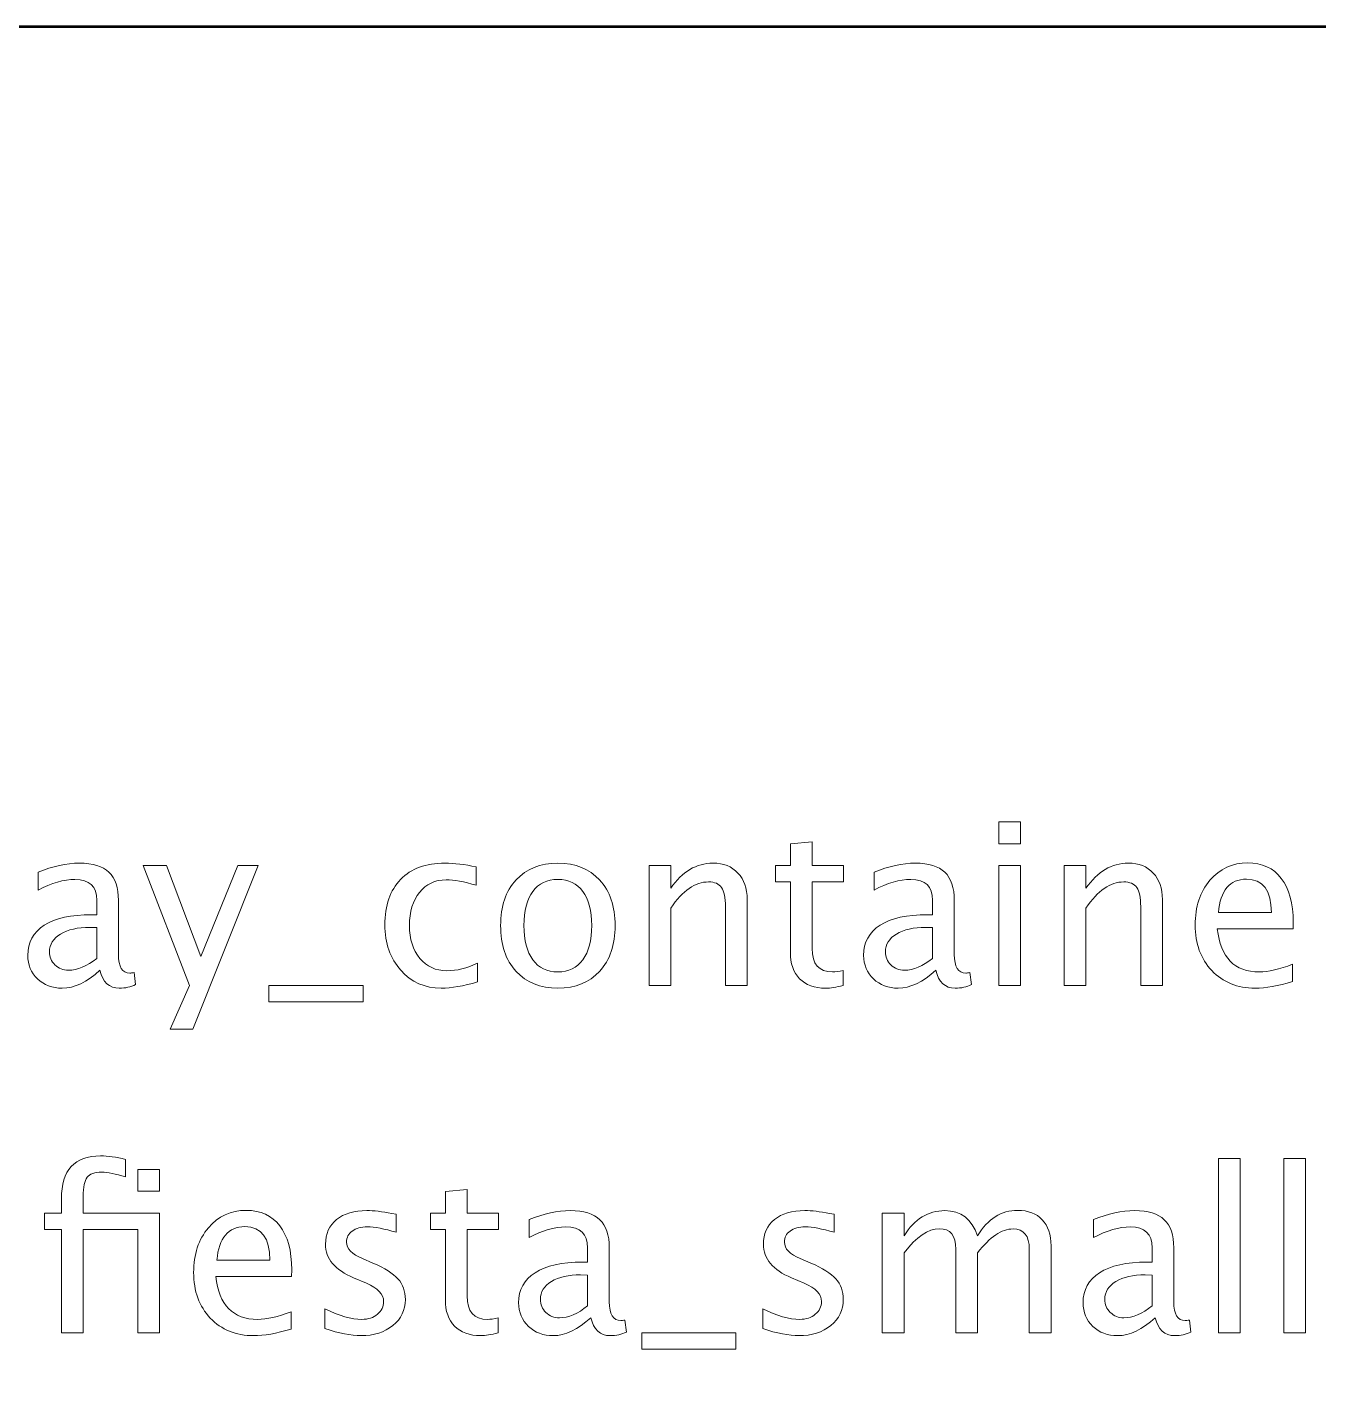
# Model space of a CAD drawing. Header units: centimetres. Extents: x -13.7 to 13.7, y -3.1 to 3.1.
# Drawn here: x 6.761 to 9.983, y -0.263 to 3.1 of the extents above; entities that cross this region are included whole.
import ezdxf

# ---------------------------------------------------------------- set-up
doc = ezdxf.new("R2010")
doc.units = ezdxf.units.CM
doc.header["$MEASUREMENT"] = 0
doc.layers.add('Layer 1', color=7, linetype='Continuous')

msp = doc.modelspace()

# ---------------------------------------------------------------- linework, layer by layer
at = {"layer": 'Layer 1', "lineweight": 53}
msp.add_open_spline([(1.025, -2.6), (1.025, -2.6), (1.025, 2.6), (1.025, 2.6), (1.025, 2.6), (1.025, 2.87614), (1.24886, 3.1), (1.525, 3.1), (1.525, 3.1), (1.525, 3.1), (13.225, 3.1), (13.225, 3.1), (13.225, 3.1), (13.50114, 3.1), (13.725, 2.87614), (13.725, 2.6), (13.725, 2.6), (13.725, 2.6), (13.725, -2.6), (13.725, -2.6), (13.725, -2.6), (13.725, -2.87614), (13.50114, -3.1), (13.225, -3.1), (13.225, -3.1), (13.225, -3.1), (1.525, -3.1), (1.525, -3.1), (1.525, -3.1), (1.24886, -3.1), (1.025, -2.87614), (1.025, -2.6)], degree=3, knots=[0, 0, 0, 0, 0.1111111, 0.1111111, 0.1111111, 0.1111111, 0.2222222, 0.2222222, 0.2222222, 0.2222222, 0.3333333, 0.3333333, 0.3333333, 0.3333333, 0.4444444, 0.4444444, 0.4444444, 0.4444444, 0.5555556, 0.5555556, 0.5555556, 0.5555556, 0.6666667, 0.6666667, 0.6666667, 0.6666667, 0.7777778, 0.7777778, 0.7777778, 0.7777778, 1, 1, 1, 1], dxfattribs=at)
at = {"layer": 'Layer 1', "color": 5, "lineweight": 9}
for points, knots in [([(9.18689, 1.06123), (9.18689, 1.06123), (9.18689, 1.11542), (9.18689, 1.11542), (9.18689, 1.11542), (9.18689, 1.11542), (9.24107, 1.11542), (9.24107, 1.11542), (9.24107, 1.11542), (9.24107, 1.11542), (9.24107, 1.06123), (9.24107, 1.06123), (9.24107, 1.06123), (9.24107, 1.06123), (9.18689, 1.06123), (9.18689, 1.06123)], [0, 0, 0, 0, 0.2, 0.2, 0.2, 0.2, 0.4, 0.4, 0.4, 0.4, 0.6, 0.6, 0.6, 0.6, 1, 1, 1, 1]), ([(8.7979, 0.70742), (8.78115, 0.70281), (8.76657, 0.70056), (8.75425, 0.70056), (8.75425, 0.70056), (8.72659, 0.70056), (8.70505, 0.70846), (8.68962, 0.72426), (8.68962, 0.72426), (8.6741, 0.74007), (8.66638, 0.76199), (8.66638, 0.79011), (8.66638, 0.79011), (8.66638, 0.79011), (8.66638, 0.96584), (8.66638, 0.96584), (8.66638, 0.96584), (8.66638, 0.96584), (8.62894, 0.96584), (8.62894, 0.96584), (8.62894, 0.96584), (8.62894, 0.96584), (8.62894, 1.00648), (8.62894, 1.00648), (8.62894, 1.00648), (8.62894, 1.00648), (8.66638, 1.00648), (8.66638, 1.00648), (8.66638, 1.00648), (8.66638, 1.00648), (8.66638, 1.06058), (8.66638, 1.06058), (8.66638, 1.06058), (8.66638, 1.06058), (8.72057, 1.06575), (8.72057, 1.06575), (8.72057, 1.06575), (8.72057, 1.06575), (8.72057, 1.00648), (8.72057, 1.00648), (8.72057, 1.00648), (8.72057, 1.00648), (8.79903, 1.00648), (8.79903, 1.00648), (8.79903, 1.00648), (8.79903, 1.00648), (8.79903, 0.96584), (8.79903, 0.96584), (8.79903, 0.96584), (8.79903, 0.96584), (8.72057, 0.96584), (8.72057, 0.96584), (8.72057, 0.96584), (8.72057, 0.96584), (8.72057, 0.7999), (8.72057, 0.7999), (8.72057, 0.7999), (8.72057, 0.76076), (8.7376, 0.7412), (8.77156, 0.7412), (8.77156, 0.7412), (8.7788, 0.7412), (8.78755, 0.74242), (8.7979, 0.74477), (8.7979, 0.74477), (8.7979, 0.74477), (8.7979, 0.70742), (8.7979, 0.70742)], [0, 0, 0, 0, 0.0555556, 0.0555556, 0.0555556, 0.0555556, 0.1111111, 0.1111111, 0.1111111, 0.1111111, 0.1666667, 0.1666667, 0.1666667, 0.1666667, 0.2222222, 0.2222222, 0.2222222, 0.2222222, 0.2777778, 0.2777778, 0.2777778, 0.2777778, 0.3333333, 0.3333333, 0.3333333, 0.3333333, 0.3888889, 0.3888889, 0.3888889, 0.3888889, 0.4444444, 0.4444444, 0.4444444, 0.4444444, 0.5, 0.5, 0.5, 0.5, 0.5555556, 0.5555556, 0.5555556, 0.5555556, 0.6111111, 0.6111111, 0.6111111, 0.6111111, 0.6666667, 0.6666667, 0.6666667, 0.6666667, 0.7222222, 0.7222222, 0.7222222, 0.7222222, 0.7777778, 0.7777778, 0.7777778, 0.7777778, 0.8333333, 0.8333333, 0.8333333, 0.8333333, 0.8888889, 0.8888889, 0.8888889, 0.8888889, 1, 1, 1, 1]), ([(6.94334, 0.74543), (6.91079, 0.71551), (6.87947, 0.70056), (6.84936, 0.70056), (6.84936, 0.70056), (6.82462, 0.70056), (6.80402, 0.70827), (6.78775, 0.72379), (6.78775, 0.72379), (6.77138, 0.73931), (6.76319, 0.75888), (6.76319, 0.78249), (6.76319, 0.78249), (6.76319, 0.81514), (6.77693, 0.84026), (6.8044, 0.85775), (6.8044, 0.85775), (6.83187, 0.87525), (6.87128, 0.884), (6.92265, 0.884), (6.92265, 0.884), (6.92265, 0.884), (6.93535, 0.884), (6.93535, 0.884), (6.93535, 0.884), (6.93535, 0.884), (6.93535, 0.92003), (6.93535, 0.92003), (6.93535, 0.92003), (6.93535, 0.95474), (6.91728, 0.97205), (6.88107, 0.97205), (6.88107, 0.97205), (6.85303, 0.97205), (6.82236, 0.96321), (6.78916, 0.94552), (6.78916, 0.94552), (6.78916, 0.94552), (6.78916, 0.99011), (6.78916, 0.99011), (6.78916, 0.99011), (6.82566, 1.00517), (6.86009, 1.01269), (6.89235, 1.01269), (6.89235, 1.01269), (6.92556, 1.01269), (6.95012, 1.00517), (6.96583, 0.99002), (6.96583, 0.99002), (6.98163, 0.97487), (6.98953, 0.95154), (6.98953, 0.92003), (6.98953, 0.92003), (6.98953, 0.92003), (6.98953, 0.78485), (6.98953, 0.78485), (6.98953, 0.78485), (6.98953, 0.7539), (6.99903, 0.73837), (7.01813, 0.73837), (7.01813, 0.73837), (7.02048, 0.73837), (7.02396, 0.73875), (7.02857, 0.7395), (7.02857, 0.7395), (7.02857, 0.7395), (7.03243, 0.7094), (7.03243, 0.7094), (7.03243, 0.7094), (7.02011, 0.70347), (7.00656, 0.70056), (6.9917, 0.70056), (6.9917, 0.70056), (6.96639, 0.70056), (6.9503, 0.71551), (6.94334, 0.74543)], [0, 0, 0, 0, 0.05, 0.05, 0.05, 0.05, 0.1, 0.1, 0.1, 0.1, 0.15, 0.15, 0.15, 0.15, 0.2, 0.2, 0.2, 0.2, 0.25, 0.25, 0.25, 0.25, 0.3, 0.3, 0.3, 0.3, 0.35, 0.35, 0.35, 0.35, 0.4, 0.4, 0.4, 0.4, 0.45, 0.45, 0.45, 0.45, 0.5, 0.5, 0.5, 0.5, 0.55, 0.55, 0.55, 0.55, 0.6, 0.6, 0.6, 0.6, 0.65, 0.65, 0.65, 0.65, 0.7, 0.7, 0.7, 0.7, 0.75, 0.75, 0.75, 0.75, 0.8, 0.8, 0.8, 0.8, 0.85, 0.85, 0.85, 0.85, 0.9, 0.9, 0.9, 0.9, 1, 1, 1, 1]), ([(7.88567, 0.71636), (7.85058, 0.70582), (7.82029, 0.70056), (7.7948, 0.70056), (7.7948, 0.70056), (7.75434, 0.70056), (7.72085, 0.71551), (7.69423, 0.74534), (7.69423, 0.74534), (7.66761, 0.77525), (7.65425, 0.81297), (7.65425, 0.85841), (7.65425, 0.85841), (7.65425, 0.90695), (7.66742, 0.94487), (7.69376, 0.97196), (7.69376, 0.97196), (7.7201, 0.99915), (7.75688, 1.01269), (7.80411, 1.01269), (7.80411, 1.01269), (7.82734, 1.01269), (7.8535, 1.00949), (7.88228, 1.0031), (7.88228, 1.0031), (7.88228, 1.0031), (7.88228, 0.95738), (7.88228, 0.95738), (7.88228, 0.95738), (7.85171, 0.96641), (7.82678, 0.97092), (7.80759, 0.97092), (7.80759, 0.97092), (7.77974, 0.97092), (7.75745, 0.96048), (7.7408, 0.93969), (7.7408, 0.93969), (7.72415, 0.9189), (7.71577, 0.89115), (7.71577, 0.85653), (7.71577, 0.85653), (7.71577, 0.82295), (7.72443, 0.79585), (7.74164, 0.77506), (7.74164, 0.77506), (7.75886, 0.75437), (7.78134, 0.74402), (7.80928, 0.74402), (7.80928, 0.74402), (7.83402, 0.74402), (7.85942, 0.75042), (7.88567, 0.76321), (7.88567, 0.76321), (7.88567, 0.76321), (7.88567, 0.71636), (7.88567, 0.71636)], [0, 0, 0, 0, 0.0666667, 0.0666667, 0.0666667, 0.0666667, 0.1333333, 0.1333333, 0.1333333, 0.1333333, 0.2, 0.2, 0.2, 0.2, 0.2666667, 0.2666667, 0.2666667, 0.2666667, 0.3333333, 0.3333333, 0.3333333, 0.3333333, 0.4, 0.4, 0.4, 0.4, 0.4666667, 0.4666667, 0.4666667, 0.4666667, 0.5333333, 0.5333333, 0.5333333, 0.5333333, 0.6, 0.6, 0.6, 0.6, 0.6666667, 0.6666667, 0.6666667, 0.6666667, 0.7333333, 0.7333333, 0.7333333, 0.7333333, 0.8, 0.8, 0.8, 0.8, 0.8666667, 0.8666667, 0.8666667, 0.8666667, 1, 1, 1, 1]), ([(8.08614, 0.70056), (8.04221, 0.70056), (8.0074, 0.71457), (7.98182, 0.74261), (7.98182, 0.74261), (7.95613, 0.77064), (7.94334, 0.80874), (7.94334, 0.85681), (7.94334, 0.85681), (7.94334, 0.90479), (7.95613, 0.9428), (7.98182, 0.97074), (7.98182, 0.97074), (8.0074, 0.99868), (8.04221, 1.01269), (8.08614, 1.01269), (8.08614, 1.01269), (8.13008, 1.01269), (8.16488, 0.99868), (8.19047, 0.97074), (8.19047, 0.97074), (8.21615, 0.9428), (8.22895, 0.90479), (8.22895, 0.85681), (8.22895, 0.85681), (8.22895, 0.80874), (8.21615, 0.77064), (8.19047, 0.74261), (8.19047, 0.74261), (8.16488, 0.71457), (8.13008, 0.70056), (8.08614, 0.70056)], [0, 0, 0, 0, 0.1111111, 0.1111111, 0.1111111, 0.1111111, 0.2222222, 0.2222222, 0.2222222, 0.2222222, 0.3333333, 0.3333333, 0.3333333, 0.3333333, 0.4444444, 0.4444444, 0.4444444, 0.4444444, 0.5555556, 0.5555556, 0.5555556, 0.5555556, 0.6666667, 0.6666667, 0.6666667, 0.6666667, 0.7777778, 0.7777778, 0.7777778, 0.7777778, 1, 1, 1, 1]), ([(8.3138, 0.70733), (8.3138, 0.70733), (8.3138, 1.00648), (8.3138, 1.00648), (8.3138, 1.00648), (8.3138, 1.00648), (8.36798, 1.00648), (8.36798, 1.00648), (8.36798, 1.00648), (8.36798, 1.00648), (8.36798, 0.94995), (8.36798, 0.94995), (8.36798, 0.94995), (8.39667, 0.99181), (8.43186, 1.01269), (8.47344, 1.01269), (8.47344, 1.01269), (8.49959, 1.01269), (8.52038, 1.00451), (8.53572, 0.98804), (8.53572, 0.98804), (8.55105, 0.97168), (8.55876, 0.94957), (8.55876, 0.92191), (8.55876, 0.92191), (8.55876, 0.92191), (8.55876, 0.70733), (8.55876, 0.70733), (8.55876, 0.70733), (8.55876, 0.70733), (8.50458, 0.70733), (8.50458, 0.70733), (8.50458, 0.70733), (8.50458, 0.70733), (8.50458, 0.90423), (8.50458, 0.90423), (8.50458, 0.90423), (8.50458, 0.92643), (8.50128, 0.94223), (8.49479, 0.95164), (8.49479, 0.95164), (8.48821, 0.96114), (8.47739, 0.96584), (8.46224, 0.96584), (8.46224, 0.96584), (8.42894, 0.96584), (8.39752, 0.94411), (8.36798, 0.90065), (8.36798, 0.90065), (8.36798, 0.90065), (8.36798, 0.70733), (8.36798, 0.70733), (8.36798, 0.70733), (8.36798, 0.70733), (8.3138, 0.70733), (8.3138, 0.70733)], [0, 0, 0, 0, 0.0666667, 0.0666667, 0.0666667, 0.0666667, 0.1333333, 0.1333333, 0.1333333, 0.1333333, 0.2, 0.2, 0.2, 0.2, 0.2666667, 0.2666667, 0.2666667, 0.2666667, 0.3333333, 0.3333333, 0.3333333, 0.3333333, 0.4, 0.4, 0.4, 0.4, 0.4666667, 0.4666667, 0.4666667, 0.4666667, 0.5333333, 0.5333333, 0.5333333, 0.5333333, 0.6, 0.6, 0.6, 0.6, 0.6666667, 0.6666667, 0.6666667, 0.6666667, 0.7333333, 0.7333333, 0.7333333, 0.7333333, 0.8, 0.8, 0.8, 0.8, 0.8666667, 0.8666667, 0.8666667, 0.8666667, 1, 1, 1, 1]), ([(9.02941, 0.74543), (8.99686, 0.71551), (8.96554, 0.70056), (8.93543, 0.70056), (8.93543, 0.70056), (8.91069, 0.70056), (8.89009, 0.70827), (8.87382, 0.72379), (8.87382, 0.72379), (8.85745, 0.73931), (8.84926, 0.75888), (8.84926, 0.78249), (8.84926, 0.78249), (8.84926, 0.81514), (8.863, 0.84026), (8.89047, 0.85775), (8.89047, 0.85775), (8.91794, 0.87525), (8.95735, 0.884), (9.00872, 0.884), (9.00872, 0.884), (9.00872, 0.884), (9.02142, 0.884), (9.02142, 0.884), (9.02142, 0.884), (9.02142, 0.884), (9.02142, 0.92003), (9.02142, 0.92003), (9.02142, 0.92003), (9.02142, 0.95474), (9.00335, 0.97205), (8.96714, 0.97205), (8.96714, 0.97205), (8.9391, 0.97205), (8.90843, 0.96321), (8.87523, 0.94552), (8.87523, 0.94552), (8.87523, 0.94552), (8.87523, 0.99011), (8.87523, 0.99011), (8.87523, 0.99011), (8.91173, 1.00517), (8.94616, 1.01269), (8.97842, 1.01269), (8.97842, 1.01269), (9.01163, 1.01269), (9.03619, 1.00517), (9.0519, 0.99002), (9.0519, 0.99002), (9.0677, 0.97487), (9.0756, 0.95154), (9.0756, 0.92003), (9.0756, 0.92003), (9.0756, 0.92003), (9.0756, 0.78485), (9.0756, 0.78485), (9.0756, 0.78485), (9.0756, 0.7539), (9.0851, 0.73837), (9.1042, 0.73837), (9.1042, 0.73837), (9.10655, 0.73837), (9.11003, 0.73875), (9.11464, 0.7395), (9.11464, 0.7395), (9.11464, 0.7395), (9.1185, 0.7094), (9.1185, 0.7094), (9.1185, 0.7094), (9.10618, 0.70347), (9.09263, 0.70056), (9.07777, 0.70056), (9.07777, 0.70056), (9.05246, 0.70056), (9.03637, 0.71551), (9.02941, 0.74543)], [0, 0, 0, 0, 0.05, 0.05, 0.05, 0.05, 0.1, 0.1, 0.1, 0.1, 0.15, 0.15, 0.15, 0.15, 0.2, 0.2, 0.2, 0.2, 0.25, 0.25, 0.25, 0.25, 0.3, 0.3, 0.3, 0.3, 0.35, 0.35, 0.35, 0.35, 0.4, 0.4, 0.4, 0.4, 0.45, 0.45, 0.45, 0.45, 0.5, 0.5, 0.5, 0.5, 0.55, 0.55, 0.55, 0.55, 0.6, 0.6, 0.6, 0.6, 0.65, 0.65, 0.65, 0.65, 0.7, 0.7, 0.7, 0.7, 0.75, 0.75, 0.75, 0.75, 0.8, 0.8, 0.8, 0.8, 0.85, 0.85, 0.85, 0.85, 0.9, 0.9, 0.9, 0.9, 1, 1, 1, 1]), ([(9.35001, 0.70733), (9.35001, 0.70733), (9.35001, 1.00648), (9.35001, 1.00648), (9.35001, 1.00648), (9.35001, 1.00648), (9.40419, 1.00648), (9.40419, 1.00648), (9.40419, 1.00648), (9.40419, 1.00648), (9.40419, 0.94995), (9.40419, 0.94995), (9.40419, 0.94995), (9.43288, 0.99181), (9.46807, 1.01269), (9.50965, 1.01269), (9.50965, 1.01269), (9.5358, 1.01269), (9.55659, 1.00451), (9.57193, 0.98804), (9.57193, 0.98804), (9.58726, 0.97168), (9.59497, 0.94957), (9.59497, 0.92191), (9.59497, 0.92191), (9.59497, 0.92191), (9.59497, 0.70733), (9.59497, 0.70733), (9.59497, 0.70733), (9.59497, 0.70733), (9.54079, 0.70733), (9.54079, 0.70733), (9.54079, 0.70733), (9.54079, 0.70733), (9.54079, 0.90423), (9.54079, 0.90423), (9.54079, 0.90423), (9.54079, 0.92643), (9.53749, 0.94223), (9.531, 0.95164), (9.531, 0.95164), (9.52442, 0.96114), (9.5136, 0.96584), (9.49845, 0.96584), (9.49845, 0.96584), (9.46515, 0.96584), (9.43373, 0.94411), (9.40419, 0.90065), (9.40419, 0.90065), (9.40419, 0.90065), (9.40419, 0.70733), (9.40419, 0.70733), (9.40419, 0.70733), (9.40419, 0.70733), (9.35001, 0.70733), (9.35001, 0.70733)], [0, 0, 0, 0, 0.0666667, 0.0666667, 0.0666667, 0.0666667, 0.1333333, 0.1333333, 0.1333333, 0.1333333, 0.2, 0.2, 0.2, 0.2, 0.2666667, 0.2666667, 0.2666667, 0.2666667, 0.3333333, 0.3333333, 0.3333333, 0.3333333, 0.4, 0.4, 0.4, 0.4, 0.4666667, 0.4666667, 0.4666667, 0.4666667, 0.5333333, 0.5333333, 0.5333333, 0.5333333, 0.6, 0.6, 0.6, 0.6, 0.6666667, 0.6666667, 0.6666667, 0.6666667, 0.7333333, 0.7333333, 0.7333333, 0.7333333, 0.8, 0.8, 0.8, 0.8, 0.8666667, 0.8666667, 0.8666667, 0.8666667, 1, 1, 1, 1]), ([(9.9199, 0.71693), (9.8835, 0.70601), (9.85236, 0.70056), (9.82639, 0.70056), (9.82639, 0.70056), (9.78209, 0.70056), (9.74606, 0.71523), (9.7183, 0.74449), (9.7183, 0.74449), (9.69055, 0.77375), (9.67663, 0.81166), (9.67663, 0.85832), (9.67663, 0.85832), (9.67663, 0.90357), (9.68886, 0.94073), (9.71341, 0.96979), (9.71341, 0.96979), (9.73797, 0.99877), (9.76939, 1.01326), (9.80767, 1.01326), (9.80767, 1.01326), (9.84389, 1.01326), (9.87193, 1.00037), (9.89168, 0.97459), (9.89168, 0.97459), (9.91144, 0.94882), (9.92131, 0.91232), (9.92131, 0.865), (9.92131, 0.865), (9.92131, 0.865), (9.92103, 0.84844), (9.92103, 0.84844), (9.92103, 0.84844), (9.92103, 0.84844), (9.73194, 0.84844), (9.73194, 0.84844), (9.73194, 0.84844), (9.73985, 0.77694), (9.77475, 0.7412), (9.83655, 0.7412), (9.83655, 0.7412), (9.85923, 0.7412), (9.88698, 0.74759), (9.9199, 0.76039), (9.9199, 0.76039), (9.9199, 0.76039), (9.9199, 0.71693), (9.9199, 0.71693)], [0, 0, 0, 0, 0.0769231, 0.0769231, 0.0769231, 0.0769231, 0.1538462, 0.1538462, 0.1538462, 0.1538462, 0.2307692, 0.2307692, 0.2307692, 0.2307692, 0.3076923, 0.3076923, 0.3076923, 0.3076923, 0.3846154, 0.3846154, 0.3846154, 0.3846154, 0.4615385, 0.4615385, 0.4615385, 0.4615385, 0.5384615, 0.5384615, 0.5384615, 0.5384615, 0.6153846, 0.6153846, 0.6153846, 0.6153846, 0.6923077, 0.6923077, 0.6923077, 0.6923077, 0.7692308, 0.7692308, 0.7692308, 0.7692308, 0.8461538, 0.8461538, 0.8461538, 0.8461538, 1, 1, 1, 1]), ([(7.1185, 0.59839), (7.1185, 0.59839), (7.16704, 0.70695), (7.16704, 0.70695), (7.16704, 0.70695), (7.16704, 0.70695), (7.05115, 1.00648), (7.05115, 1.00648), (7.05115, 1.00648), (7.05115, 1.00648), (7.10928, 1.00648), (7.10928, 1.00648), (7.10928, 1.00648), (7.10928, 1.00648), (7.19545, 0.77995), (7.19545, 0.77995), (7.19545, 0.77995), (7.19545, 0.77995), (7.28736, 1.00648), (7.28736, 1.00648), (7.28736, 1.00648), (7.28736, 1.00648), (7.33845, 1.00648), (7.33845, 1.00648), (7.33845, 1.00648), (7.33845, 1.00648), (7.17495, 0.59839), (7.17495, 0.59839), (7.17495, 0.59839), (7.17495, 0.59839), (7.1185, 0.59839), (7.1185, 0.59839)], [0, 0, 0, 0, 0.1111111, 0.1111111, 0.1111111, 0.1111111, 0.2222222, 0.2222222, 0.2222222, 0.2222222, 0.3333333, 0.3333333, 0.3333333, 0.3333333, 0.4444444, 0.4444444, 0.4444444, 0.4444444, 0.5555556, 0.5555556, 0.5555556, 0.5555556, 0.6666667, 0.6666667, 0.6666667, 0.6666667, 0.7777778, 0.7777778, 0.7777778, 0.7777778, 1, 1, 1, 1]), ([(9.18689, 0.70733), (9.18689, 0.70733), (9.18689, 1.00648), (9.18689, 1.00648), (9.18689, 1.00648), (9.18689, 1.00648), (9.24107, 1.00648), (9.24107, 1.00648), (9.24107, 1.00648), (9.24107, 1.00648), (9.24107, 0.70733), (9.24107, 0.70733), (9.24107, 0.70733), (9.24107, 0.70733), (9.18689, 0.70733), (9.18689, 0.70733)], [0, 0, 0, 0, 0.2, 0.2, 0.2, 0.2, 0.4, 0.4, 0.4, 0.4, 0.6, 0.6, 0.6, 0.6, 1, 1, 1, 1]), ([(8.08605, 0.7412), (8.11286, 0.7412), (8.13374, 0.75126), (8.14861, 0.77149), (8.14861, 0.77149), (8.16338, 0.79162), (8.17081, 0.82012), (8.17081, 0.85681), (8.17081, 0.85681), (8.17081, 0.89341), (8.16338, 0.92182), (8.14861, 0.94195), (8.14861, 0.94195), (8.13374, 0.96199), (8.11286, 0.97205), (8.08605, 0.97205), (8.08605, 0.97205), (8.05914, 0.97205), (8.03826, 0.96199), (8.02358, 0.94195), (8.02358, 0.94195), (8.00881, 0.92182), (8.00148, 0.89341), (8.00148, 0.85681), (8.00148, 0.85681), (8.00148, 0.82012), (8.00881, 0.79162), (8.02358, 0.77149), (8.02358, 0.77149), (8.03826, 0.75126), (8.05914, 0.7412), (8.08605, 0.7412)], [0, 0, 0, 0, 0.1111111, 0.1111111, 0.1111111, 0.1111111, 0.2222222, 0.2222222, 0.2222222, 0.2222222, 0.3333333, 0.3333333, 0.3333333, 0.3333333, 0.4444444, 0.4444444, 0.4444444, 0.4444444, 0.5555556, 0.5555556, 0.5555556, 0.5555556, 0.6666667, 0.6666667, 0.6666667, 0.6666667, 0.7777778, 0.7777778, 0.7777778, 0.7777778, 1, 1, 1, 1]), ([(9.73477, 0.88908), (9.73477, 0.88908), (9.86685, 0.88908), (9.86685, 0.88908), (9.86685, 0.88908), (9.86685, 0.94477), (9.84606, 0.97262), (9.80457, 0.97262), (9.80457, 0.97262), (9.7628, 0.97262), (9.73956, 0.94477), (9.73477, 0.88908)], [0, 0, 0, 0, 0.25, 0.25, 0.25, 0.25, 0.5, 0.5, 0.5, 0.5, 1, 1, 1, 1]), ([(6.93535, 0.77497), (6.93535, 0.77497), (6.93535, 0.85183), (6.93535, 0.85183), (6.93535, 0.85183), (6.93535, 0.85183), (6.91794, 0.85239), (6.91794, 0.85239), (6.91794, 0.85239), (6.88784, 0.85239), (6.86357, 0.84684), (6.84504, 0.83574), (6.84504, 0.83574), (6.8266, 0.82455), (6.81738, 0.80978), (6.81738, 0.79134), (6.81738, 0.79134), (6.81738, 0.77845), (6.82199, 0.76754), (6.83111, 0.7586), (6.83111, 0.7586), (6.84033, 0.74966), (6.85153, 0.74515), (6.86479, 0.74515), (6.86479, 0.74515), (6.88737, 0.74515), (6.91089, 0.75512), (6.93535, 0.77497)], [0, 0, 0, 0, 0.125, 0.125, 0.125, 0.125, 0.25, 0.25, 0.25, 0.25, 0.375, 0.375, 0.375, 0.375, 0.5, 0.5, 0.5, 0.5, 0.625, 0.625, 0.625, 0.625, 0.75, 0.75, 0.75, 0.75, 1, 1, 1, 1]), ([(9.02142, 0.77497), (9.02142, 0.77497), (9.02142, 0.85183), (9.02142, 0.85183), (9.02142, 0.85183), (9.02142, 0.85183), (9.00401, 0.85239), (9.00401, 0.85239), (9.00401, 0.85239), (8.97391, 0.85239), (8.94964, 0.84684), (8.93111, 0.83574), (8.93111, 0.83574), (8.91267, 0.82455), (8.90345, 0.80978), (8.90345, 0.79134), (8.90345, 0.79134), (8.90345, 0.77845), (8.90806, 0.76754), (8.91718, 0.7586), (8.91718, 0.7586), (8.9264, 0.74966), (8.9376, 0.74515), (8.95086, 0.74515), (8.95086, 0.74515), (8.97344, 0.74515), (8.99696, 0.75512), (9.02142, 0.77497)], [0, 0, 0, 0, 0.125, 0.125, 0.125, 0.125, 0.25, 0.25, 0.25, 0.25, 0.375, 0.375, 0.375, 0.375, 0.5, 0.5, 0.5, 0.5, 0.625, 0.625, 0.625, 0.625, 0.75, 0.75, 0.75, 0.75, 1, 1, 1, 1]), ([(7.36526, 0.66669), (7.36526, 0.66669), (7.36526, 0.70733), (7.36526, 0.70733), (7.36526, 0.70733), (7.36526, 0.70733), (7.60006, 0.70733), (7.60006, 0.70733), (7.60006, 0.70733), (7.60006, 0.70733), (7.60006, 0.66669), (7.60006, 0.66669), (7.60006, 0.66669), (7.60006, 0.66669), (7.36526, 0.66669), (7.36526, 0.66669)], [0, 0, 0, 0, 0.2, 0.2, 0.2, 0.2, 0.4, 0.4, 0.4, 0.4, 0.6, 0.6, 0.6, 0.6, 1, 1, 1, 1]), ([(6.84726, -0.16002), (6.84726, -0.16002), (6.84726, 0.09849), (6.84726, 0.09849), (6.84726, 0.09849), (6.84726, 0.09849), (6.80483, 0.09849), (6.80483, 0.09849), (6.80483, 0.09849), (6.80483, 0.09849), (6.80483, 0.13913), (6.80483, 0.13913), (6.80483, 0.13913), (6.80483, 0.13913), (6.84726, 0.13913), (6.84726, 0.13913), (6.84726, 0.13913), (6.84726, 0.13913), (6.84726, 0.17498), (6.84726, 0.17498), (6.84726, 0.17498), (6.84726, 0.24628), (6.87981, 0.28194), (6.9449, 0.28194), (6.9449, 0.28194), (6.96315, 0.28194), (6.98385, 0.27893), (7.00699, 0.27291), (7.00699, 0.27291), (7.00699, 0.27291), (7.00699, 0.22944), (7.00699, 0.22944), (7.00699, 0.22944), (6.98244, 0.23735), (6.96278, 0.2413), (6.94801, 0.2413), (6.94801, 0.2413), (6.93004, 0.2413), (6.91781, 0.23706), (6.91132, 0.2285), (6.91132, 0.2285), (6.90473, 0.21994), (6.90144, 0.20404), (6.90144, 0.18081), (6.90144, 0.18081), (6.90144, 0.18081), (6.90144, 0.13913), (6.90144, 0.13913), (6.90144, 0.13913), (6.90144, 0.13913), (7.09222, 0.13913), (7.09222, 0.13913), (7.09222, 0.13913), (7.09222, 0.13913), (7.09222, -0.16002), (7.09222, -0.16002), (7.09222, -0.16002), (7.09222, -0.16002), (7.03804, -0.16002), (7.03804, -0.16002), (7.03804, -0.16002), (7.03804, -0.16002), (7.03804, 0.09849), (7.03804, 0.09849), (7.03804, 0.09849), (7.03804, 0.09849), (6.90144, 0.09849), (6.90144, 0.09849), (6.90144, 0.09849), (6.90144, 0.09849), (6.90144, -0.16002), (6.90144, -0.16002), (6.90144, -0.16002), (6.90144, -0.16002), (6.84726, -0.16002), (6.84726, -0.16002)], [0, 0, 0, 0, 0.05, 0.05, 0.05, 0.05, 0.1, 0.1, 0.1, 0.1, 0.15, 0.15, 0.15, 0.15, 0.2, 0.2, 0.2, 0.2, 0.25, 0.25, 0.25, 0.25, 0.3, 0.3, 0.3, 0.3, 0.35, 0.35, 0.35, 0.35, 0.4, 0.4, 0.4, 0.4, 0.45, 0.45, 0.45, 0.45, 0.5, 0.5, 0.5, 0.5, 0.55, 0.55, 0.55, 0.55, 0.6, 0.6, 0.6, 0.6, 0.65, 0.65, 0.65, 0.65, 0.7, 0.7, 0.7, 0.7, 0.75, 0.75, 0.75, 0.75, 0.8, 0.8, 0.8, 0.8, 0.85, 0.85, 0.85, 0.85, 0.9, 0.9, 0.9, 0.9, 1, 1, 1, 1]), ([(9.73455, -0.16002), (9.73455, -0.16002), (9.73455, 0.27516), (9.73455, 0.27516), (9.73455, 0.27516), (9.73455, 0.27516), (9.78873, 0.27516), (9.78873, 0.27516), (9.78873, 0.27516), (9.78873, 0.27516), (9.78873, -0.16002), (9.78873, -0.16002), (9.78873, -0.16002), (9.78873, -0.16002), (9.73455, -0.16002), (9.73455, -0.16002)], [0, 0, 0, 0, 0.2, 0.2, 0.2, 0.2, 0.4, 0.4, 0.4, 0.4, 0.6, 0.6, 0.6, 0.6, 1, 1, 1, 1]), ([(9.89767, -0.16002), (9.89767, -0.16002), (9.89767, 0.27516), (9.89767, 0.27516), (9.89767, 0.27516), (9.89767, 0.27516), (9.95185, 0.27516), (9.95185, 0.27516), (9.95185, 0.27516), (9.95185, 0.27516), (9.95185, -0.16002), (9.95185, -0.16002), (9.95185, -0.16002), (9.95185, -0.16002), (9.89767, -0.16002), (9.89767, -0.16002)], [0, 0, 0, 0, 0.2, 0.2, 0.2, 0.2, 0.4, 0.4, 0.4, 0.4, 0.6, 0.6, 0.6, 0.6, 1, 1, 1, 1]), ([(7.03804, 0.19388), (7.03804, 0.19388), (7.03804, 0.24807), (7.03804, 0.24807), (7.03804, 0.24807), (7.03804, 0.24807), (7.09222, 0.24807), (7.09222, 0.24807), (7.09222, 0.24807), (7.09222, 0.24807), (7.09222, 0.19388), (7.09222, 0.19388), (7.09222, 0.19388), (7.09222, 0.19388), (7.03804, 0.19388), (7.03804, 0.19388)], [0, 0, 0, 0, 0.2, 0.2, 0.2, 0.2, 0.4, 0.4, 0.4, 0.4, 0.6, 0.6, 0.6, 0.6, 1, 1, 1, 1]), ([(7.93691, -0.15993), (7.92016, -0.16454), (7.90558, -0.16679), (7.89326, -0.16679), (7.89326, -0.16679), (7.8656, -0.16679), (7.84406, -0.15889), (7.82863, -0.14309), (7.82863, -0.14309), (7.81311, -0.12728), (7.80539, -0.10536), (7.80539, -0.07724), (7.80539, -0.07724), (7.80539, -0.07724), (7.80539, 0.09849), (7.80539, 0.09849), (7.80539, 0.09849), (7.80539, 0.09849), (7.76795, 0.09849), (7.76795, 0.09849), (7.76795, 0.09849), (7.76795, 0.09849), (7.76795, 0.13913), (7.76795, 0.13913), (7.76795, 0.13913), (7.76795, 0.13913), (7.80539, 0.13913), (7.80539, 0.13913), (7.80539, 0.13913), (7.80539, 0.13913), (7.80539, 0.19323), (7.80539, 0.19323), (7.80539, 0.19323), (7.80539, 0.19323), (7.85958, 0.1984), (7.85958, 0.1984), (7.85958, 0.1984), (7.85958, 0.1984), (7.85958, 0.13913), (7.85958, 0.13913), (7.85958, 0.13913), (7.85958, 0.13913), (7.93804, 0.13913), (7.93804, 0.13913), (7.93804, 0.13913), (7.93804, 0.13913), (7.93804, 0.09849), (7.93804, 0.09849), (7.93804, 0.09849), (7.93804, 0.09849), (7.85958, 0.09849), (7.85958, 0.09849), (7.85958, 0.09849), (7.85958, 0.09849), (7.85958, -0.06745), (7.85958, -0.06745), (7.85958, -0.06745), (7.85958, -0.10659), (7.87661, -0.12615), (7.91057, -0.12615), (7.91057, -0.12615), (7.91781, -0.12615), (7.92656, -0.12493), (7.93691, -0.12258), (7.93691, -0.12258), (7.93691, -0.12258), (7.93691, -0.15993), (7.93691, -0.15993)], [0, 0, 0, 0, 0.0555556, 0.0555556, 0.0555556, 0.0555556, 0.1111111, 0.1111111, 0.1111111, 0.1111111, 0.1666667, 0.1666667, 0.1666667, 0.1666667, 0.2222222, 0.2222222, 0.2222222, 0.2222222, 0.2777778, 0.2777778, 0.2777778, 0.2777778, 0.3333333, 0.3333333, 0.3333333, 0.3333333, 0.3888889, 0.3888889, 0.3888889, 0.3888889, 0.4444444, 0.4444444, 0.4444444, 0.4444444, 0.5, 0.5, 0.5, 0.5, 0.5555556, 0.5555556, 0.5555556, 0.5555556, 0.6111111, 0.6111111, 0.6111111, 0.6111111, 0.6666667, 0.6666667, 0.6666667, 0.6666667, 0.7222222, 0.7222222, 0.7222222, 0.7222222, 0.7777778, 0.7777778, 0.7777778, 0.7777778, 0.8333333, 0.8333333, 0.8333333, 0.8333333, 0.8888889, 0.8888889, 0.8888889, 0.8888889, 1, 1, 1, 1]), ([(7.42044, -0.15042), (7.38404, -0.16134), (7.3529, -0.16679), (7.32693, -0.16679), (7.32693, -0.16679), (7.28263, -0.16679), (7.2466, -0.15212), (7.21884, -0.12286), (7.21884, -0.12286), (7.19109, -0.0936), (7.17717, -0.05569), (7.17717, -0.00903), (7.17717, -0.00903), (7.17717, 0.03622), (7.1894, 0.07338), (7.21395, 0.10244), (7.21395, 0.10244), (7.23851, 0.13142), (7.26993, 0.14591), (7.30821, 0.14591), (7.30821, 0.14591), (7.34443, 0.14591), (7.37247, 0.13302), (7.39222, 0.10724), (7.39222, 0.10724), (7.41198, 0.08147), (7.42185, 0.04497), (7.42185, -0.00235), (7.42185, -0.00235), (7.42185, -0.00235), (7.42157, -0.01891), (7.42157, -0.01891), (7.42157, -0.01891), (7.42157, -0.01891), (7.23248, -0.01891), (7.23248, -0.01891), (7.23248, -0.01891), (7.24039, -0.09041), (7.27529, -0.12615), (7.33709, -0.12615), (7.33709, -0.12615), (7.35977, -0.12615), (7.38752, -0.11976), (7.42044, -0.10696), (7.42044, -0.10696), (7.42044, -0.10696), (7.42044, -0.15042), (7.42044, -0.15042)], [0, 0, 0, 0, 0.0769231, 0.0769231, 0.0769231, 0.0769231, 0.1538462, 0.1538462, 0.1538462, 0.1538462, 0.2307692, 0.2307692, 0.2307692, 0.2307692, 0.3076923, 0.3076923, 0.3076923, 0.3076923, 0.3846154, 0.3846154, 0.3846154, 0.3846154, 0.4615385, 0.4615385, 0.4615385, 0.4615385, 0.5384615, 0.5384615, 0.5384615, 0.5384615, 0.6153846, 0.6153846, 0.6153846, 0.6153846, 0.6923077, 0.6923077, 0.6923077, 0.6923077, 0.7692308, 0.7692308, 0.7692308, 0.7692308, 0.8461538, 0.8461538, 0.8461538, 0.8461538, 1, 1, 1, 1]), ([(7.50464, -0.1493), (7.50464, -0.1493), (7.50464, -0.09962), (7.50464, -0.09962), (7.50464, -0.09962), (7.54011, -0.11731), (7.57087, -0.12615), (7.59712, -0.12615), (7.59712, -0.12615), (7.61273, -0.12615), (7.62571, -0.12192), (7.63597, -0.11345), (7.63597, -0.11345), (7.64622, -0.10508), (7.6514, -0.09454), (7.6514, -0.08185), (7.6514, -0.08185), (7.6514, -0.06331), (7.637, -0.04798), (7.60822, -0.03584), (7.60822, -0.03584), (7.60822, -0.03584), (7.57651, -0.02239), (7.57651, -0.02239), (7.57651, -0.02239), (7.52976, -0.00301), (7.50634, 0.02502), (7.50634, 0.06143), (7.50634, 0.06143), (7.50634, 0.08749), (7.51555, 0.10799), (7.53399, 0.12295), (7.53399, 0.12295), (7.55243, 0.13791), (7.57774, 0.14534), (7.60982, 0.14534), (7.60982, 0.14534), (7.62647, 0.14534), (7.64716, 0.14308), (7.67172, 0.13847), (7.67172, 0.13847), (7.67172, 0.13847), (7.683, 0.13631), (7.683, 0.13631), (7.683, 0.13631), (7.683, 0.13631), (7.683, 0.09116), (7.683, 0.09116), (7.683, 0.09116), (7.65281, 0.10019), (7.62872, 0.1047), (7.61076, 0.1047), (7.61076, 0.1047), (7.59495, 0.1047), (7.58244, 0.10122), (7.57294, 0.09435), (7.57294, 0.09435), (7.56353, 0.08749), (7.55883, 0.07827), (7.55883, 0.0667), (7.55883, 0.0667), (7.55883, 0.05042), (7.572, 0.03659), (7.59843, 0.0254), (7.59843, 0.0254), (7.59843, 0.0254), (7.62449, 0.01439), (7.62449, 0.01439), (7.62449, 0.01439), (7.65403, 0.00197), (7.67491, -0.0112), (7.68714, -0.02502), (7.68714, -0.02502), (7.69947, -0.03885), (7.70558, -0.05616), (7.70558, -0.07686), (7.70558, -0.07686), (7.70558, -0.10311), (7.69523, -0.12465), (7.67444, -0.14149), (7.67444, -0.14149), (7.65375, -0.15833), (7.62722, -0.16679), (7.59495, -0.16679), (7.59495, -0.16679), (7.57012, -0.16679), (7.54011, -0.16096), (7.50464, -0.1493)], [0, 0, 0, 0, 0.0434783, 0.0434783, 0.0434783, 0.0434783, 0.0869565, 0.0869565, 0.0869565, 0.0869565, 0.1304348, 0.1304348, 0.1304348, 0.1304348, 0.173913, 0.173913, 0.173913, 0.173913, 0.2173913, 0.2173913, 0.2173913, 0.2173913, 0.2608696, 0.2608696, 0.2608696, 0.2608696, 0.3043478, 0.3043478, 0.3043478, 0.3043478, 0.3478261, 0.3478261, 0.3478261, 0.3478261, 0.3913043, 0.3913043, 0.3913043, 0.3913043, 0.4347826, 0.4347826, 0.4347826, 0.4347826, 0.4782609, 0.4782609, 0.4782609, 0.4782609, 0.5217391, 0.5217391, 0.5217391, 0.5217391, 0.5652174, 0.5652174, 0.5652174, 0.5652174, 0.6086957, 0.6086957, 0.6086957, 0.6086957, 0.6521739, 0.6521739, 0.6521739, 0.6521739, 0.6956522, 0.6956522, 0.6956522, 0.6956522, 0.7391304, 0.7391304, 0.7391304, 0.7391304, 0.7826087, 0.7826087, 0.7826087, 0.7826087, 0.826087, 0.826087, 0.826087, 0.826087, 0.8695652, 0.8695652, 0.8695652, 0.8695652, 0.9130435, 0.9130435, 0.9130435, 0.9130435, 1, 1, 1, 1]), ([(8.16842, -0.12192), (8.13587, -0.15184), (8.10455, -0.16679), (8.07444, -0.16679), (8.07444, -0.16679), (8.0497, -0.16679), (8.0291, -0.15908), (8.01283, -0.14356), (8.01283, -0.14356), (7.99646, -0.12804), (7.98827, -0.10847), (7.98827, -0.08486), (7.98827, -0.08486), (7.98827, -0.05221), (8.00201, -0.02709), (8.02948, -0.0096), (8.02948, -0.0096), (8.05695, 0.0079), (8.09636, 0.01665), (8.14773, 0.01665), (8.14773, 0.01665), (8.14773, 0.01665), (8.16043, 0.01665), (8.16043, 0.01665), (8.16043, 0.01665), (8.16043, 0.01665), (8.16043, 0.05268), (8.16043, 0.05268), (8.16043, 0.05268), (8.16043, 0.08739), (8.14236, 0.1047), (8.10615, 0.1047), (8.10615, 0.1047), (8.07811, 0.1047), (8.04744, 0.09586), (8.01424, 0.07817), (8.01424, 0.07817), (8.01424, 0.07817), (8.01424, 0.12276), (8.01424, 0.12276), (8.01424, 0.12276), (8.05074, 0.13782), (8.08517, 0.14534), (8.11743, 0.14534), (8.11743, 0.14534), (8.15064, 0.14534), (8.1752, 0.13782), (8.19091, 0.12267), (8.19091, 0.12267), (8.20671, 0.10752), (8.21461, 0.08419), (8.21461, 0.05268), (8.21461, 0.05268), (8.21461, 0.05268), (8.21461, -0.0825), (8.21461, -0.0825), (8.21461, -0.0825), (8.21461, -0.11345), (8.22411, -0.12898), (8.24321, -0.12898), (8.24321, -0.12898), (8.24556, -0.12898), (8.24904, -0.1286), (8.25365, -0.12785), (8.25365, -0.12785), (8.25365, -0.12785), (8.25751, -0.15795), (8.25751, -0.15795), (8.25751, -0.15795), (8.24519, -0.16388), (8.23164, -0.16679), (8.21678, -0.16679), (8.21678, -0.16679), (8.19147, -0.16679), (8.17538, -0.15184), (8.16842, -0.12192)], [0, 0, 0, 0, 0.05, 0.05, 0.05, 0.05, 0.1, 0.1, 0.1, 0.1, 0.15, 0.15, 0.15, 0.15, 0.2, 0.2, 0.2, 0.2, 0.25, 0.25, 0.25, 0.25, 0.3, 0.3, 0.3, 0.3, 0.35, 0.35, 0.35, 0.35, 0.4, 0.4, 0.4, 0.4, 0.45, 0.45, 0.45, 0.45, 0.5, 0.5, 0.5, 0.5, 0.55, 0.55, 0.55, 0.55, 0.6, 0.6, 0.6, 0.6, 0.65, 0.65, 0.65, 0.65, 0.7, 0.7, 0.7, 0.7, 0.75, 0.75, 0.75, 0.75, 0.8, 0.8, 0.8, 0.8, 0.85, 0.85, 0.85, 0.85, 0.9, 0.9, 0.9, 0.9, 1, 1, 1, 1]), ([(8.59739, -0.1493), (8.59739, -0.1493), (8.59739, -0.09962), (8.59739, -0.09962), (8.59739, -0.09962), (8.63286, -0.11731), (8.66362, -0.12615), (8.68987, -0.12615), (8.68987, -0.12615), (8.70548, -0.12615), (8.71846, -0.12192), (8.72872, -0.11345), (8.72872, -0.11345), (8.73897, -0.10508), (8.74415, -0.09454), (8.74415, -0.08185), (8.74415, -0.08185), (8.74415, -0.06331), (8.72975, -0.04798), (8.70097, -0.03584), (8.70097, -0.03584), (8.70097, -0.03584), (8.66926, -0.02239), (8.66926, -0.02239), (8.66926, -0.02239), (8.62251, -0.00301), (8.59909, 0.02502), (8.59909, 0.06143), (8.59909, 0.06143), (8.59909, 0.08749), (8.6083, 0.10799), (8.62674, 0.12295), (8.62674, 0.12295), (8.64518, 0.13791), (8.67049, 0.14534), (8.70257, 0.14534), (8.70257, 0.14534), (8.71922, 0.14534), (8.73991, 0.14308), (8.76447, 0.13847), (8.76447, 0.13847), (8.76447, 0.13847), (8.77575, 0.13631), (8.77575, 0.13631), (8.77575, 0.13631), (8.77575, 0.13631), (8.77575, 0.09116), (8.77575, 0.09116), (8.77575, 0.09116), (8.74556, 0.10019), (8.72147, 0.1047), (8.70351, 0.1047), (8.70351, 0.1047), (8.6877, 0.1047), (8.67519, 0.10122), (8.66569, 0.09435), (8.66569, 0.09435), (8.65628, 0.08749), (8.65158, 0.07827), (8.65158, 0.0667), (8.65158, 0.0667), (8.65158, 0.05042), (8.66475, 0.03659), (8.69118, 0.0254), (8.69118, 0.0254), (8.69118, 0.0254), (8.71724, 0.01439), (8.71724, 0.01439), (8.71724, 0.01439), (8.74678, 0.00197), (8.76766, -0.0112), (8.77989, -0.02502), (8.77989, -0.02502), (8.79222, -0.03885), (8.79833, -0.05616), (8.79833, -0.07686), (8.79833, -0.07686), (8.79833, -0.10311), (8.78798, -0.12465), (8.76719, -0.14149), (8.76719, -0.14149), (8.7465, -0.15833), (8.71997, -0.16679), (8.6877, -0.16679), (8.6877, -0.16679), (8.66287, -0.16679), (8.63286, -0.16096), (8.59739, -0.1493)], [0, 0, 0, 0, 0.0434783, 0.0434783, 0.0434783, 0.0434783, 0.0869565, 0.0869565, 0.0869565, 0.0869565, 0.1304348, 0.1304348, 0.1304348, 0.1304348, 0.173913, 0.173913, 0.173913, 0.173913, 0.2173913, 0.2173913, 0.2173913, 0.2173913, 0.2608696, 0.2608696, 0.2608696, 0.2608696, 0.3043478, 0.3043478, 0.3043478, 0.3043478, 0.3478261, 0.3478261, 0.3478261, 0.3478261, 0.3913043, 0.3913043, 0.3913043, 0.3913043, 0.4347826, 0.4347826, 0.4347826, 0.4347826, 0.4782609, 0.4782609, 0.4782609, 0.4782609, 0.5217391, 0.5217391, 0.5217391, 0.5217391, 0.5652174, 0.5652174, 0.5652174, 0.5652174, 0.6086957, 0.6086957, 0.6086957, 0.6086957, 0.6521739, 0.6521739, 0.6521739, 0.6521739, 0.6956522, 0.6956522, 0.6956522, 0.6956522, 0.7391304, 0.7391304, 0.7391304, 0.7391304, 0.7826087, 0.7826087, 0.7826087, 0.7826087, 0.826087, 0.826087, 0.826087, 0.826087, 0.8695652, 0.8695652, 0.8695652, 0.8695652, 0.9130435, 0.9130435, 0.9130435, 0.9130435, 1, 1, 1, 1]), ([(8.89589, -0.16002), (8.89589, -0.16002), (8.89589, 0.13913), (8.89589, 0.13913), (8.89589, 0.13913), (8.89589, 0.13913), (8.95007, 0.13913), (8.95007, 0.13913), (8.95007, 0.13913), (8.95007, 0.13913), (8.95007, 0.0826), (8.95007, 0.0826), (8.95007, 0.0826), (8.97651, 0.12446), (9.01037, 0.14534), (9.05186, 0.14534), (9.05186, 0.14534), (9.09184, 0.14534), (9.11903, 0.12446), (9.13352, 0.0826), (9.13352, 0.0826), (9.1592, 0.12483), (9.19269, 0.14591), (9.2338, 0.14591), (9.2338, 0.14591), (9.26004, 0.14591), (9.28046, 0.13819), (9.29504, 0.12267), (9.29504, 0.12267), (9.30962, 0.10715), (9.31696, 0.08542), (9.31696, 0.05748), (9.31696, 0.05748), (9.31696, 0.05748), (9.31696, -0.16002), (9.31696, -0.16002), (9.31696, -0.16002), (9.31696, -0.16002), (9.26277, -0.16002), (9.26277, -0.16002), (9.26277, -0.16002), (9.26277, -0.16002), (9.26277, 0.04854), (9.26277, 0.04854), (9.26277, 0.04854), (9.26277, 0.0826), (9.24923, 0.09962), (9.22213, 0.09962), (9.22213, 0.09962), (9.194, 0.09962), (9.16447, 0.07977), (9.13352, 0.03998), (9.13352, 0.03998), (9.13352, 0.03998), (9.13352, -0.16002), (9.13352, -0.16002), (9.13352, -0.16002), (9.13352, -0.16002), (9.07933, -0.16002), (9.07933, -0.16002), (9.07933, -0.16002), (9.07933, -0.16002), (9.07933, 0.04873), (9.07933, 0.04873), (9.07933, 0.04873), (9.07933, 0.08307), (9.06559, 0.10019), (9.03803, 0.10019), (9.03803, 0.10019), (9.01066, 0.10019), (8.9813, 0.08024), (8.95007, 0.04026), (8.95007, 0.04026), (8.95007, 0.04026), (8.95007, -0.16002), (8.95007, -0.16002), (8.95007, -0.16002), (8.95007, -0.16002), (8.89589, -0.16002), (8.89589, -0.16002)], [0, 0, 0, 0, 0.047619, 0.047619, 0.047619, 0.047619, 0.0952381, 0.0952381, 0.0952381, 0.0952381, 0.1428571, 0.1428571, 0.1428571, 0.1428571, 0.1904762, 0.1904762, 0.1904762, 0.1904762, 0.2380952, 0.2380952, 0.2380952, 0.2380952, 0.2857143, 0.2857143, 0.2857143, 0.2857143, 0.3333333, 0.3333333, 0.3333333, 0.3333333, 0.3809524, 0.3809524, 0.3809524, 0.3809524, 0.4285714, 0.4285714, 0.4285714, 0.4285714, 0.4761905, 0.4761905, 0.4761905, 0.4761905, 0.5238095, 0.5238095, 0.5238095, 0.5238095, 0.5714286, 0.5714286, 0.5714286, 0.5714286, 0.6190476, 0.6190476, 0.6190476, 0.6190476, 0.6666667, 0.6666667, 0.6666667, 0.6666667, 0.7142857, 0.7142857, 0.7142857, 0.7142857, 0.7619048, 0.7619048, 0.7619048, 0.7619048, 0.8095238, 0.8095238, 0.8095238, 0.8095238, 0.8571429, 0.8571429, 0.8571429, 0.8571429, 0.9047619, 0.9047619, 0.9047619, 0.9047619, 1, 1, 1, 1]), ([(9.57707, -0.12192), (9.54452, -0.15184), (9.5132, -0.16679), (9.48309, -0.16679), (9.48309, -0.16679), (9.45835, -0.16679), (9.43775, -0.15908), (9.42148, -0.14356), (9.42148, -0.14356), (9.40511, -0.12804), (9.39692, -0.10847), (9.39692, -0.08486), (9.39692, -0.08486), (9.39692, -0.05221), (9.41066, -0.02709), (9.43813, -0.0096), (9.43813, -0.0096), (9.4656, 0.0079), (9.50501, 0.01665), (9.55638, 0.01665), (9.55638, 0.01665), (9.55638, 0.01665), (9.56908, 0.01665), (9.56908, 0.01665), (9.56908, 0.01665), (9.56908, 0.01665), (9.56908, 0.05268), (9.56908, 0.05268), (9.56908, 0.05268), (9.56908, 0.08739), (9.55101, 0.1047), (9.5148, 0.1047), (9.5148, 0.1047), (9.48676, 0.1047), (9.45609, 0.09586), (9.42289, 0.07817), (9.42289, 0.07817), (9.42289, 0.07817), (9.42289, 0.12276), (9.42289, 0.12276), (9.42289, 0.12276), (9.45939, 0.13782), (9.49382, 0.14534), (9.52608, 0.14534), (9.52608, 0.14534), (9.55929, 0.14534), (9.58385, 0.13782), (9.59956, 0.12267), (9.59956, 0.12267), (9.61536, 0.10752), (9.62326, 0.08419), (9.62326, 0.05268), (9.62326, 0.05268), (9.62326, 0.05268), (9.62326, -0.0825), (9.62326, -0.0825), (9.62326, -0.0825), (9.62326, -0.11345), (9.63276, -0.12898), (9.65186, -0.12898), (9.65186, -0.12898), (9.65421, -0.12898), (9.65769, -0.1286), (9.6623, -0.12785), (9.6623, -0.12785), (9.6623, -0.12785), (9.66616, -0.15795), (9.66616, -0.15795), (9.66616, -0.15795), (9.65384, -0.16388), (9.64029, -0.16679), (9.62543, -0.16679), (9.62543, -0.16679), (9.60012, -0.16679), (9.58403, -0.15184), (9.57707, -0.12192)], [0, 0, 0, 0, 0.05, 0.05, 0.05, 0.05, 0.1, 0.1, 0.1, 0.1, 0.15, 0.15, 0.15, 0.15, 0.2, 0.2, 0.2, 0.2, 0.25, 0.25, 0.25, 0.25, 0.3, 0.3, 0.3, 0.3, 0.35, 0.35, 0.35, 0.35, 0.4, 0.4, 0.4, 0.4, 0.45, 0.45, 0.45, 0.45, 0.5, 0.5, 0.5, 0.5, 0.55, 0.55, 0.55, 0.55, 0.6, 0.6, 0.6, 0.6, 0.65, 0.65, 0.65, 0.65, 0.7, 0.7, 0.7, 0.7, 0.75, 0.75, 0.75, 0.75, 0.8, 0.8, 0.8, 0.8, 0.85, 0.85, 0.85, 0.85, 0.9, 0.9, 0.9, 0.9, 1, 1, 1, 1]), ([(7.23531, 0.02173), (7.23531, 0.02173), (7.36739, 0.02173), (7.36739, 0.02173), (7.36739, 0.02173), (7.36739, 0.07742), (7.3466, 0.10527), (7.30511, 0.10527), (7.30511, 0.10527), (7.26334, 0.10527), (7.2401, 0.07742), (7.23531, 0.02173)], [0, 0, 0, 0, 0.25, 0.25, 0.25, 0.25, 0.5, 0.5, 0.5, 0.5, 1, 1, 1, 1]), ([(8.16043, -0.09238), (8.16043, -0.09238), (8.16043, -0.01552), (8.16043, -0.01552), (8.16043, -0.01552), (8.16043, -0.01552), (8.14302, -0.01496), (8.14302, -0.01496), (8.14302, -0.01496), (8.11292, -0.01496), (8.08865, -0.02051), (8.07012, -0.03161), (8.07012, -0.03161), (8.05168, -0.0428), (8.04246, -0.05757), (8.04246, -0.07601), (8.04246, -0.07601), (8.04246, -0.0889), (8.04707, -0.09981), (8.05619, -0.10875), (8.05619, -0.10875), (8.06541, -0.11769), (8.07661, -0.1222), (8.08987, -0.1222), (8.08987, -0.1222), (8.11245, -0.1222), (8.13597, -0.11223), (8.16043, -0.09238)], [0, 0, 0, 0, 0.125, 0.125, 0.125, 0.125, 0.25, 0.25, 0.25, 0.25, 0.375, 0.375, 0.375, 0.375, 0.5, 0.5, 0.5, 0.5, 0.625, 0.625, 0.625, 0.625, 0.75, 0.75, 0.75, 0.75, 1, 1, 1, 1]), ([(9.56908, -0.09238), (9.56908, -0.09238), (9.56908, -0.01552), (9.56908, -0.01552), (9.56908, -0.01552), (9.56908, -0.01552), (9.55167, -0.01496), (9.55167, -0.01496), (9.55167, -0.01496), (9.52157, -0.01496), (9.4973, -0.02051), (9.47877, -0.03161), (9.47877, -0.03161), (9.46033, -0.0428), (9.45111, -0.05757), (9.45111, -0.07601), (9.45111, -0.07601), (9.45111, -0.0889), (9.45572, -0.09981), (9.46484, -0.10875), (9.46484, -0.10875), (9.47406, -0.11769), (9.48526, -0.1222), (9.49852, -0.1222), (9.49852, -0.1222), (9.5211, -0.1222), (9.54462, -0.11223), (9.56908, -0.09238)], [0, 0, 0, 0, 0.125, 0.125, 0.125, 0.125, 0.25, 0.25, 0.25, 0.25, 0.375, 0.375, 0.375, 0.375, 0.5, 0.5, 0.5, 0.5, 0.625, 0.625, 0.625, 0.625, 0.75, 0.75, 0.75, 0.75, 1, 1, 1, 1]), ([(8.29542, -0.20066), (8.29542, -0.20066), (8.29542, -0.16002), (8.29542, -0.16002), (8.29542, -0.16002), (8.29542, -0.16002), (8.53022, -0.16002), (8.53022, -0.16002), (8.53022, -0.16002), (8.53022, -0.16002), (8.53022, -0.20066), (8.53022, -0.20066), (8.53022, -0.20066), (8.53022, -0.20066), (8.29542, -0.20066), (8.29542, -0.20066)], [0, 0, 0, 0, 0.2, 0.2, 0.2, 0.2, 0.4, 0.4, 0.4, 0.4, 0.6, 0.6, 0.6, 0.6, 1, 1, 1, 1])]:
    msp.add_open_spline(points, degree=3, knots=knots, dxfattribs=at)

doc.saveas('drawing.dxf')
